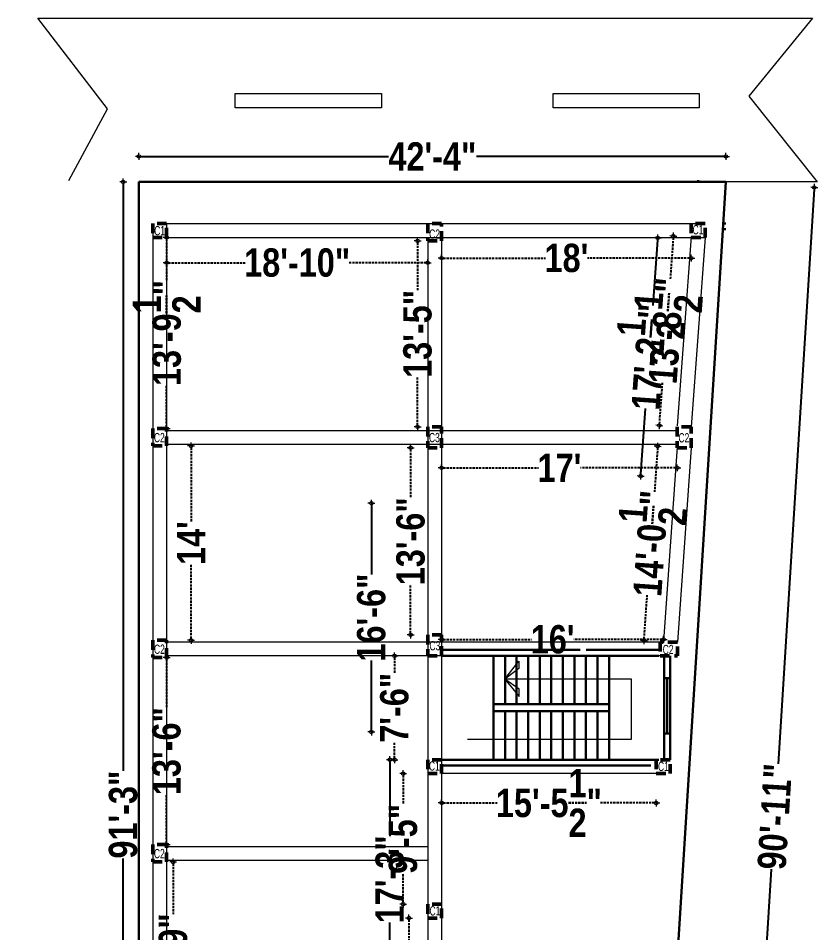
# Model space of a CAD drawing. Header units: inches. Extents: x 64086 to 138972, y -13497 to 16809.
# Drawn here: x 101803 to 102495, y -9241 to -8449 of the extents above; entities that cross this region are included whole.
import ezdxf

# ---------------------------------------------------------------- set-up
doc = ezdxf.new("R2010")
doc.units = ezdxf.units.IN
doc.header["$LTSCALE"] = 0.5
doc.header["$MEASUREMENT"] = 0
doc.header["$PDMODE"] = 2
doc.linetypes.add('DASHED', pattern=[0.75, 0.5, -0.25])
doc.linetypes.add('DASHED2', pattern=[0.375, 0.25, -0.125])
for name, color, linetype, lineweight in [('Boundary', 6, 'DASHED', 50), ('DIM', 5, 'Continuous', 13), ('Light fixture', 5, 'Continuous', 13), ('pile', 243, 'DASHED2', 20), ('plant', 70, 'Continuous', 5), ('railing', 30, 'Continuous', 15), ('Sheet', 7, 'Continuous', 30), ('WALL', 7, 'Continuous', 30)]:
    doc.layers.add(name, color=color, linetype=linetype, lineweight=lineweight)
doc.styles.get("Standard").update_dxf_attribs({"font": 'ARIALNB.TTF'})
doc.styles.add('STYLE1', font='ARIALN.TTF', dxfattribs={"width": 0.8})
doc.dimstyles.new('Column Dim', dxfattribs={"dimtxt": 9, "dimasz": 1.5, "dimexe": 13.25, "dimexo": 11, "dimgap": 1, "dimtad": 0, "dimdec": 1, "dimzin": 0, "dimdsep": 46, "dimlunit": 4, "dimtxsty": 'Standard', "dimblk": 'DIM', "dimcen": 0, "dimse1": 1, "dimse2": 1, "dimclrd": 5, "dimclre": 5, "dimclrt": 7, "dimadec": 0, "dimazin": 0, "dimtfac": 1, "dimtdec": 1, "dimtofl": 0, "dimtmove": 2, "dimatfit": 3, "dimldrblk": 'DIM', "dimfxl": 1, "dimtolj": 1, "dimtzin": 0, "dimarcsym": 0})

# ---------------------------------------------------------------- blocks, each defined once
blk = doc.blocks.new('DIM')
at = {"layer": 'DIM'}
for q in [(-2, 0), (0, 2), (0, -2), (2, 0)]:
    blk.add_line((0, 0), q, dxfattribs=at)
blk.add_circle((0, 0), 1, dxfattribs=at)
blk = doc.blocks.new('*D698')
at = {"layer": 'Defpoints', "color": 0, "lineweight": 30, "ltscale": 15, "transparency": 16777216}
for p in [(101414.07, -9092.87), (102163.81, -9316.07), (102131.5, -9522.07), (102163.81, -9522.07), (101414.07, -9533.87), (101477.5, -9533.87)]:
    blk.add_point(p, dxfattribs=at)
at = {"layer": 'pile', "color": 5, "lineweight": -2, "ltscale": 15, "transparency": 16777216}
for p, q in [((101477.5, -9094.37), (101477.5, -9275.52)), ((101477.5, -9532.37), (101477.5, -9351.22))]:
    blk.add_line(p, q, dxfattribs=at)
at = {"layer": 'plant', "color": 5, "lineweight": -2, "ltscale": 15, "transparency": 16777216}
for p, q in [((102131.5, -9317.57), (102131.5, -9381.81)), ((102131.5, -9520.57), (102131.5, -9456.34))]:
    blk.add_line(p, q, dxfattribs=at)
at = {"layer": 'pile', "color": 5, "lineweight": -2, "ltscale": 15, "transparency": 16777216, "xscale": 1.5, "yscale": 1.5, "zscale": 1.5}
for p, rotation in [((101477.5, -9092.87), 90), ((101477.5, -9533.87), 270)]:
    blk.add_blockref('DIM', p, dxfattribs=dict(at, rotation=rotation))
at = {"layer": 'plant', "color": 5, "lineweight": -2, "ltscale": 15, "transparency": 16777216, "xscale": 1.5, "yscale": 1.5, "zscale": 1.5}
for p, rotation in [((102131.5, -9316.07), 90), ((102131.5, -9522.07), 270)]:
    blk.add_blockref('DIM', p, dxfattribs=dict(at, rotation=rotation))
at = {"layer": 'pile', "color": 7, "lineweight": 30, "ltscale": 15, "transparency": 16777216, "insert": (101477.5, -9313.37), "char_height": 24.5, "attachment_point": 5, "rotation": 90}
blk.add_mtext('\\A1;36\'-9"', dxfattribs=at)
at = {"layer": 'plant', "color": 7, "lineweight": 30, "ltscale": 15, "transparency": 16777216, "insert": (102131.5, -9419.07), "char_height": 24.5, "attachment_point": 5, "rotation": 90}
blk.add_mtext('\\A1;17\'-2"', dxfattribs=at)
blk = doc.blocks.new('*D699')
at = {"layer": 'Defpoints', "color": 0, "lineweight": 30, "ltscale": 15, "transparency": 16777216}
for p in [(101563.99, -9007.43), (101611.76, -9007.43), (101611.76, -9041.93), (102125, -9091.07), (102163.81, -9091.07), (102163.81, -9298.07)]:
    blk.add_point(p, dxfattribs=at)
at = {"layer": 'pile', "color": 5, "lineweight": -2, "ltscale": 15, "transparency": 16777216}
for p, q in [((101565.49, -9041.93), (101576.6, -9041.93)), ((101610.26, -9041.93), (101599.14, -9041.93))]:
    blk.add_line(p, q, dxfattribs=at)
at = {"layer": 'plant', "color": 5, "lineweight": -2, "ltscale": 15, "transparency": 16777216}
for p, q in [((102125, -9092.57), (102125, -9157.31)), ((102125, -9296.57), (102125, -9231.84))]:
    blk.add_line(p, q, dxfattribs=at)
at = {"layer": 'pile', "color": 5, "lineweight": -2, "ltscale": 15, "transparency": 16777216, "xscale": 1.5, "yscale": 1.5, "zscale": 1.5, "rotation": 180}
blk.add_blockref('DIM', (101563.99, -9041.93), dxfattribs=at)
at = {"layer": 'pile', "color": 5, "lineweight": -2, "ltscale": 15, "transparency": 16777216, "xscale": 1.5, "yscale": 1.5, "zscale": 1.5}
blk.add_blockref('DIM', (101611.76, -9041.93), dxfattribs=at)
at = {"layer": 'plant', "color": 5, "lineweight": -2, "ltscale": 15, "transparency": 16777216, "xscale": 1.5, "yscale": 1.5, "zscale": 1.5}
for p, rotation in [((102125, -9091.07), 90), ((102125, -9298.07), 270)]:
    blk.add_blockref('DIM', p, dxfattribs=dict(at, rotation=rotation))
at = {"layer": 'pile', "color": 7, "lineweight": 30, "ltscale": 15, "transparency": 16777216, "insert": (101587.87, -9041.93), "char_height": 24.5, "attachment_point": 5}
blk.add_mtext("\\A1;4'", dxfattribs=at)
at = {"layer": 'plant', "color": 7, "lineweight": 30, "ltscale": 15, "transparency": 16777216, "insert": (102125, -9194.57), "char_height": 24.5, "attachment_point": 5, "rotation": 90}
blk.add_mtext('\\A1;17\'-3"', dxfattribs=at)
blk = doc.blocks.new('*D700')
at = {"layer": 'Defpoints', "color": 0, "lineweight": 30, "ltscale": 15, "transparency": 16777216}
for p in [(102109, -8869.07), (102163.81, -8869.07), (101407.07, -8997.87), (101407.07, -9003.5), (101463.99, -8997.87), (102163.81, -9067.07)]:
    blk.add_point(p, dxfattribs=at)
at = {"layer": 'pile', "color": 5, "lineweight": -2, "ltscale": 15, "transparency": 16777216}
blk.add_line((101462.49, -9003.5), (101408.57, -9003.5), dxfattribs=at)
at = {"layer": 'plant', "color": 5, "lineweight": -2, "ltscale": 15, "transparency": 16777216}
for p, q in [((102109, -8870.57), (102109, -8930.81)), ((102109, -9065.57), (102109, -9005.34))]:
    blk.add_line(p, q, dxfattribs=at)
at = {"layer": 'pile', "color": 5, "lineweight": -2, "ltscale": 15, "transparency": 16777216, "xscale": 1.5, "yscale": 1.5, "zscale": 1.5, "rotation": 180}
blk.add_blockref('DIM', (101407.07, -9003.5), dxfattribs=at)
at = {"layer": 'pile', "color": 5, "lineweight": -2, "ltscale": 15, "transparency": 16777216, "xscale": 1.5, "yscale": 1.5, "zscale": 1.5}
blk.add_blockref('DIM', (101463.99, -9003.5), dxfattribs=at)
at = {"layer": 'plant', "color": 5, "lineweight": -2, "ltscale": 15, "transparency": 16777216, "xscale": 1.5, "yscale": 1.5, "zscale": 1.5}
for p, rotation in [((102109, -8869.07), 90), ((102109, -9067.07), 270)]:
    blk.add_blockref('DIM', p, dxfattribs=dict(at, rotation=rotation))
at = {"layer": 'pile', "color": 7, "lineweight": 30, "ltscale": 15, "transparency": 16777216, "insert": (101435.53, -9055.75), "char_height": 24.5, "attachment_point": 5}
blk.add_mtext('\\A1;4\'-9"', dxfattribs=at)
at = {"layer": 'plant', "color": 7, "lineweight": 30, "ltscale": 15, "transparency": 16777216, "insert": (102109, -8968.07), "char_height": 24.5, "attachment_point": 5, "rotation": 90}
blk.add_mtext('\\A1;16\'-6"', dxfattribs=at)
blk = doc.blocks.new('*D703')
at = {"layer": 'Defpoints', "color": 0, "lineweight": 30, "ltscale": 15, "transparency": 16777216}
for p in [(102391.81, -8642.07), (102342.07, -8845.58), (102377.16, -8848.07), (101544.07, -8976), (101544.07, -8986.3), (101618.13, -8986.3)]:
    blk.add_point(p, dxfattribs=at)
at = {"layer": 'pile', "color": 5, "lineweight": -2, "ltscale": 15, "transparency": 16777216}
for p, q in [((101545.57, -8976), (101551.12, -8976)), ((101616.63, -8976), (101611.08, -8976))]:
    blk.add_line(p, q, dxfattribs=at)
at = {"layer": 'plant', "color": 5, "lineweight": -2, "ltscale": 15, "transparency": 16777216}
for p, q in [((102356.61, -8641.08), (102352.56, -8697.99)), ((102342.17, -8844.08), (102346.22, -8787.17))]:
    blk.add_line(p, q, dxfattribs=at)
at = {"layer": 'pile', "color": 5, "lineweight": -2, "ltscale": 15, "transparency": 16777216, "xscale": 1.5, "yscale": 1.5, "zscale": 1.5, "rotation": 180}
blk.add_blockref('DIM', (101544.07, -8976), dxfattribs=at)
at = {"layer": 'pile', "color": 5, "lineweight": -2, "ltscale": 15, "transparency": 16777216, "xscale": 1.5, "yscale": 1.5, "zscale": 1.5}
blk.add_blockref('DIM', (101618.13, -8976), dxfattribs=at)
at = {"layer": 'plant', "color": 5, "lineweight": -2, "ltscale": 15, "transparency": 16777216, "xscale": 1.5, "yscale": 1.5, "zscale": 1.5}
for p, rotation in [((102356.71, -8639.58), 85.93314187340874), ((102342.07, -8845.58), 265.9331418734088)]:
    blk.add_blockref('DIM', p, dxfattribs=dict(at, rotation=rotation))
at = {"layer": 'pile', "color": 7, "lineweight": 30, "ltscale": 15, "transparency": 16777216, "insert": (101581.1, -8976), "char_height": 24.5, "attachment_point": 5}
blk.add_mtext('\\A1;6\'-2"', dxfattribs=at)
at = {"layer": 'plant', "color": 7, "lineweight": 30, "ltscale": 15, "transparency": 16777216, "insert": (102349.39, -8742.58), "char_height": 24.5, "attachment_point": 5, "rotation": 85.93314}
blk.add_mtext('\\A1;17\'-2{\\H1x;\\S1/2;}"', dxfattribs=at)
blk = doc.blocks.new('*D710')
at = {"layer": 'Defpoints', "color": 0, "lineweight": 30, "ltscale": 15, "transparency": 16777216}
for p in [(102415.81, -8569), (101907.81, -8591.07), (102415.81, -8591.07)]:
    blk.add_point(p, dxfattribs=at)
at = {"layer": 'Sheet', "color": 5, "lineweight": -2, "ltscale": 15, "transparency": 16777216}
for p, q in [((101909.31, -8569), (102123.69, -8569)), ((102414.31, -8569), (102199.93, -8569))]:
    blk.add_line(p, q, dxfattribs=at)
at = {"layer": 'Sheet', "color": 5, "lineweight": -2, "ltscale": 15, "transparency": 16777216, "xscale": 1.5, "yscale": 1.5, "zscale": 1.5, "rotation": 180}
blk.add_blockref('DIM', (101907.81, -8569), dxfattribs=at)
at = {"layer": 'Sheet', "color": 5, "lineweight": -2, "ltscale": 15, "transparency": 16777216, "xscale": 1.5, "yscale": 1.5, "zscale": 1.5}
blk.add_blockref('DIM', (102415.81, -8569), dxfattribs=at)
at = {"layer": 'Sheet', "color": 7, "lineweight": 30, "ltscale": 15, "transparency": 16777216, "insert": (102161.81, -8569), "char_height": 24.5, "attachment_point": 5}
blk.add_mtext('\\A1;42\'-4"', dxfattribs=at)
blk = doc.blocks.new('*D711')
at = {"layer": 'Defpoints', "color": 0, "lineweight": 30, "ltscale": 15, "transparency": 16777216}
for p in [(102415.81, -8591.07), (102347.77, -9679.95), (102424.22, -9684.73)]:
    blk.add_point(p, dxfattribs=at)
at = {"layer": 'Sheet', "color": 5, "lineweight": -2, "ltscale": 15, "transparency": 16777216}
for p, q in [((102492.17, -8597.35), (102461.09, -9094.64)), ((102424.31, -9683.23), (102455.39, -9185.94))]:
    blk.add_line(p, q, dxfattribs=at)
at = {"layer": 'Sheet', "color": 5, "lineweight": -2, "ltscale": 15, "transparency": 16777216, "xscale": 1.5, "yscale": 1.5, "zscale": 1.5}
for p, rotation in [((102492.26, -8595.85), 86.42430191291139), ((102424.22, -9684.73), 266.4243019129113)]:
    blk.add_blockref('DIM', p, dxfattribs=dict(at, rotation=rotation))
at = {"layer": 'Sheet', "color": 7, "lineweight": 30, "ltscale": 15, "transparency": 16777216, "insert": (102458.24, -9140.29), "char_height": 24.5, "attachment_point": 5, "rotation": 86.4243}
blk.add_mtext('\\A1;90\'-11"', dxfattribs=at)
blk = doc.blocks.new('*D713')
at = {"layer": 'Defpoints', "color": 0, "lineweight": 30, "ltscale": 15, "transparency": 16777216}
for p in [(101894.26, -8591.07), (101907.81, -8591.07), (101907.81, -9686.07)]:
    blk.add_point(p, dxfattribs=at)
at = {"layer": 'Sheet', "color": 5, "lineweight": -2, "ltscale": 15, "transparency": 16777216}
for p, q in [((101894.26, -8592.57), (101894.26, -9100.64)), ((101894.26, -9684.57), (101894.26, -9176.51))]:
    blk.add_line(p, q, dxfattribs=at)
at = {"layer": 'Sheet', "color": 5, "lineweight": -2, "ltscale": 15, "transparency": 16777216, "xscale": 1.5, "yscale": 1.5, "zscale": 1.5}
for p, rotation in [((101894.26, -8591.07), 90), ((101894.26, -9686.07), 270)]:
    blk.add_blockref('DIM', p, dxfattribs=dict(at, rotation=rotation))
at = {"layer": 'Sheet', "color": 7, "lineweight": 30, "ltscale": 15, "transparency": 16777216, "insert": (101894.26, -9138.57), "char_height": 24.5, "attachment_point": 5, "rotation": 90}
blk.add_mtext('\\A1;91\'-3"', dxfattribs=at)
blk = doc.blocks.new('*D723')
at = {"layer": 'Defpoints', "color": 0, "lineweight": 30, "ltscale": 15, "transparency": 16777216}
for p in [(101931.81, -8650), (102157.81, -8650), (102157.81, -8661)]:
    blk.add_point(p, dxfattribs=at)
at = {"layer": 'pile', "color": 5, "lineweight": -2, "ltscale": 15, "transparency": 16777216}
for p, q in [((101933.31, -8661), (101999.74, -8661)), ((102156.31, -8661), (102089.88, -8661))]:
    blk.add_line(p, q, dxfattribs=at)
at = {"layer": 'pile', "color": 5, "lineweight": -2, "ltscale": 15, "transparency": 16777216, "xscale": 1.5, "yscale": 1.5, "zscale": 1.5, "rotation": 180}
blk.add_blockref('DIM', (101931.81, -8661), dxfattribs=at)
at = {"layer": 'pile', "color": 5, "lineweight": -2, "ltscale": 15, "transparency": 16777216, "xscale": 1.5, "yscale": 1.5, "zscale": 1.5}
blk.add_blockref('DIM', (102157.81, -8661), dxfattribs=at)
at = {"layer": 'pile', "color": 7, "lineweight": 30, "ltscale": 15, "transparency": 16777216, "insert": (102044.81, -8661), "char_height": 24.5, "attachment_point": 5}
blk.add_mtext('\\A1;18\'-10"', dxfattribs=at)
blk = doc.blocks.new('*D732')
at = {"layer": 'Defpoints', "color": 0, "lineweight": 30, "ltscale": 15, "transparency": 16777216}
for p in [(102169.81, -8639.07), (102385.81, -8639.07), (102169.81, -8657)]:
    blk.add_point(p, dxfattribs=at)
at = {"layer": 'pile', "color": 5, "lineweight": -2, "ltscale": 15, "transparency": 16777216}
for p, q in [((102171.31, -8657), (102259.59, -8657)), ((102384.31, -8657), (102296.03, -8657))]:
    blk.add_line(p, q, dxfattribs=at)
at = {"layer": 'pile', "color": 5, "lineweight": -2, "ltscale": 15, "transparency": 16777216, "xscale": 1.5, "yscale": 1.5, "zscale": 1.5, "rotation": 180}
blk.add_blockref('DIM', (102169.81, -8657), dxfattribs=at)
at = {"layer": 'pile', "color": 5, "lineweight": -2, "ltscale": 15, "transparency": 16777216, "xscale": 1.5, "yscale": 1.5, "zscale": 1.5}
blk.add_blockref('DIM', (102385.81, -8657), dxfattribs=at)
at = {"layer": 'pile', "color": 7, "lineweight": 30, "ltscale": 15, "transparency": 16777216, "insert": (102277.81, -8657), "char_height": 24.5, "attachment_point": 5}
blk.add_mtext("\\A1;18'", dxfattribs=at)
blk = doc.blocks.new('*D733')
at = {"layer": 'Defpoints', "color": 0, "lineweight": 30, "ltscale": 15, "transparency": 16777216}
for p in [(102169.81, -8818.07), (102373.74, -8818.07), (102169.81, -8838.5)]:
    blk.add_point(p, dxfattribs=at)
at = {"layer": 'pile', "color": 5, "lineweight": -2, "ltscale": 15, "transparency": 16777216}
for p, q in [((102171.31, -8838.5), (102253.55, -8838.5)), ((102372.24, -8838.5), (102289.99, -8838.5))]:
    blk.add_line(p, q, dxfattribs=at)
at = {"layer": 'pile', "color": 5, "lineweight": -2, "ltscale": 15, "transparency": 16777216, "xscale": 1.5, "yscale": 1.5, "zscale": 1.5, "rotation": 180}
blk.add_blockref('DIM', (102169.81, -8838.5), dxfattribs=at)
at = {"layer": 'pile', "color": 5, "lineweight": -2, "ltscale": 15, "transparency": 16777216, "xscale": 1.5, "yscale": 1.5, "zscale": 1.5}
blk.add_blockref('DIM', (102373.74, -8838.5), dxfattribs=at)
at = {"layer": 'pile', "color": 7, "lineweight": 30, "ltscale": 15, "transparency": 16777216, "insert": (102271.77, -8838.5), "char_height": 24.5, "attachment_point": 5}
blk.add_mtext("\\A1;17'", dxfattribs=at)
blk = doc.blocks.new('*D734')
at = {"layer": 'Defpoints', "color": 0, "lineweight": 30, "ltscale": 15, "transparency": 16777216}
for p in [(102169.81, -8987), (102169.81, -8988.44), (102361.89, -8988.44)]:
    blk.add_point(p, dxfattribs=at)
at = {"layer": 'pile', "color": 5, "lineweight": -2, "ltscale": 15, "transparency": 16777216}
for p, q in [((102171.31, -8987), (102247.63, -8987)), ((102360.39, -8987), (102284.07, -8987))]:
    blk.add_line(p, q, dxfattribs=at)
at = {"layer": 'pile', "color": 5, "lineweight": -2, "ltscale": 15, "transparency": 16777216, "xscale": 1.5, "yscale": 1.5, "zscale": 1.5, "rotation": 180}
blk.add_blockref('DIM', (102169.81, -8987), dxfattribs=at)
at = {"layer": 'pile', "color": 5, "lineweight": -2, "ltscale": 15, "transparency": 16777216, "xscale": 1.5, "yscale": 1.5, "zscale": 1.5}
blk.add_blockref('DIM', (102361.89, -8987), dxfattribs=at)
at = {"layer": 'pile', "color": 7, "lineweight": 30, "ltscale": 15, "transparency": 16777216, "insert": (102265.85, -8987), "char_height": 24.5, "attachment_point": 5}
blk.add_mtext("\\A1;16'", dxfattribs=at)
blk = doc.blocks.new('*D735')
at = {"layer": 'Defpoints', "color": 0, "lineweight": 30, "ltscale": 15, "transparency": 16777216}
for p in [(102169.81, -9103.07), (102355.5, -9103.07), (102355.5, -9128.5)]:
    blk.add_point(p, dxfattribs=at)
at = {"layer": 'pile', "color": 5, "lineweight": -2, "ltscale": 15, "transparency": 16777216}
for p, q in [((102171.31, -9128.5), (102217.95, -9128.5)), ((102354, -9128.5), (102307.35, -9128.5))]:
    blk.add_line(p, q, dxfattribs=at)
at = {"layer": 'pile', "color": 5, "lineweight": -2, "ltscale": 15, "transparency": 16777216, "xscale": 1.5, "yscale": 1.5, "zscale": 1.5, "rotation": 180}
blk.add_blockref('DIM', (102169.81, -9128.5), dxfattribs=at)
at = {"layer": 'pile', "color": 5, "lineweight": -2, "ltscale": 15, "transparency": 16777216, "xscale": 1.5, "yscale": 1.5, "zscale": 1.5}
blk.add_blockref('DIM', (102355.5, -9128.5), dxfattribs=at)
at = {"layer": 'pile', "color": 7, "lineweight": 30, "ltscale": 15, "transparency": 16777216, "insert": (102262.65, -9128.5), "char_height": 24.5, "attachment_point": 5}
blk.add_mtext('\\A1;15\'-5{\\H1x;\\S1/2;}"', dxfattribs=at)
blk = doc.blocks.new('*D736')
at = {"layer": 'Defpoints', "color": 0, "lineweight": 30, "ltscale": 15, "transparency": 16777216}
for p in [(101919.81, -8639.07), (101919.81, -8804.57), (101931.81, -8804.57)]:
    blk.add_point(p, dxfattribs=at)
at = {"layer": 'pile', "color": 5, "lineweight": -2, "ltscale": 15, "transparency": 16777216}
for p, q in [((101931.81, -8640.57), (101931.81, -8677.12)), ((101931.81, -8803.07), (101931.81, -8766.53))]:
    blk.add_line(p, q, dxfattribs=at)
at = {"layer": 'pile', "color": 5, "lineweight": -2, "ltscale": 15, "transparency": 16777216, "xscale": 1.5, "yscale": 1.5, "zscale": 1.5}
for p, rotation in [((101931.81, -8639.07), 90), ((101931.81, -8804.57), 270)]:
    blk.add_blockref('DIM', p, dxfattribs=dict(at, rotation=rotation))
at = {"layer": 'pile', "color": 7, "lineweight": 30, "ltscale": 15, "transparency": 16777216, "insert": (101931.81, -8721.82), "char_height": 24.5, "attachment_point": 5, "rotation": 90}
blk.add_mtext('\\A1;13\'-9{\\H1x;\\S1/2;}"', dxfattribs=at)
blk = doc.blocks.new('*D737')
at = {"layer": 'Defpoints', "color": 0, "lineweight": 30, "ltscale": 15, "transparency": 16777216}
for p in [(101919.81, -8819.57), (101919.81, -8987.72), (101953, -8987.72)]:
    blk.add_point(p, dxfattribs=at)
at = {"layer": 'pile', "color": 5, "lineweight": -2, "ltscale": 15, "transparency": 16777216}
for p, q in [((101953, -8821.07), (101953, -8885.43)), ((101953, -8986.22), (101953, -8921.87))]:
    blk.add_line(p, q, dxfattribs=at)
at = {"layer": 'pile', "color": 5, "lineweight": -2, "ltscale": 15, "transparency": 16777216, "xscale": 1.5, "yscale": 1.5, "zscale": 1.5}
for p, rotation in [((101953, -8819.57), 90), ((101953, -8987.72), 270)]:
    blk.add_blockref('DIM', p, dxfattribs=dict(at, rotation=rotation))
at = {"layer": 'pile', "color": 7, "lineweight": 30, "ltscale": 15, "transparency": 16777216, "insert": (101953, -8903.65), "char_height": 24.5, "attachment_point": 5, "rotation": 90}
blk.add_mtext("\\A1;14'", dxfattribs=at)
blk = doc.blocks.new('*D738')
at = {"layer": 'Defpoints', "color": 0, "lineweight": 30, "ltscale": 15, "transparency": 16777216}
for p in [(101931.78, -9002.72), (101931.78, -9164.57), (101931.81, -9164.57)]:
    blk.add_point(p, dxfattribs=at)
at = {"layer": 'pile', "color": 5, "lineweight": -2, "ltscale": 15, "transparency": 16777216}
for p, q in [((101931.81, -9004.22), (101931.81, -9046.38)), ((101931.81, -9163.07), (101931.81, -9120.91))]:
    blk.add_line(p, q, dxfattribs=at)
at = {"layer": 'pile', "color": 5, "lineweight": -2, "ltscale": 15, "transparency": 16777216, "xscale": 1.5, "yscale": 1.5, "zscale": 1.5}
for p, rotation in [((101931.81, -9002.72), 90), ((101931.81, -9164.57), 270)]:
    blk.add_blockref('DIM', p, dxfattribs=dict(at, rotation=rotation))
at = {"layer": 'pile', "color": 7, "lineweight": 30, "ltscale": 15, "transparency": 16777216, "insert": (101931.81, -9083.65), "char_height": 24.5, "attachment_point": 5, "rotation": 90}
blk.add_mtext('\\A1;13\'-6"', dxfattribs=at)
blk = doc.blocks.new('*D739')
at = {"layer": 'Defpoints', "color": 0, "lineweight": 30, "ltscale": 15, "transparency": 16777216}
for p in [(101931.81, -9179.57), (101931.81, -9344.57), (101937.5, -9344.57)]:
    blk.add_point(p, dxfattribs=at)
at = {"layer": 'pile', "color": 5, "lineweight": -2, "ltscale": 15, "transparency": 16777216}
for p, q in [((101937.5, -9181.07), (101937.5, -9224.81)), ((101937.5, -9343.07), (101937.5, -9299.34))]:
    blk.add_line(p, q, dxfattribs=at)
at = {"layer": 'pile', "color": 5, "lineweight": -2, "ltscale": 15, "transparency": 16777216, "xscale": 1.5, "yscale": 1.5, "zscale": 1.5}
for p, rotation in [((101937.5, -9179.57), 90), ((101937.5, -9344.57), 270)]:
    blk.add_blockref('DIM', p, dxfattribs=dict(at, rotation=rotation))
at = {"layer": 'pile', "color": 7, "lineweight": 30, "ltscale": 15, "transparency": 16777216, "insert": (101937.5, -9262.07), "char_height": 24.5, "attachment_point": 5, "rotation": 90}
blk.add_mtext('\\A1;13\'-9"', dxfattribs=at)
blk = doc.blocks.new('*D741')
at = {"layer": 'Defpoints', "color": 0, "lineweight": 30, "ltscale": 15, "transparency": 16777216}
for p in [(102157.81, -8642.07), (102149, -8803.07), (102157.81, -8803.07)]:
    blk.add_point(p, dxfattribs=at)
at = {"layer": 'pile', "color": 5, "lineweight": -2, "ltscale": 15, "transparency": 16777216}
for p, q in [((102149, -8643.57), (102149, -8685.31)), ((102149, -8801.57), (102149, -8759.84))]:
    blk.add_line(p, q, dxfattribs=at)
at = {"layer": 'pile', "color": 5, "lineweight": -2, "ltscale": 15, "transparency": 16777216, "xscale": 1.5, "yscale": 1.5, "zscale": 1.5}
for p, rotation in [((102149, -8642.07), 90), ((102149, -8803.07), 270)]:
    blk.add_blockref('DIM', p, dxfattribs=dict(at, rotation=rotation))
at = {"layer": 'pile', "color": 7, "lineweight": 30, "ltscale": 15, "transparency": 16777216, "insert": (102149, -8722.57), "char_height": 24.5, "attachment_point": 5, "rotation": 90}
blk.add_mtext('\\A1;13\'-5"', dxfattribs=at)
blk = doc.blocks.new('*D742')
at = {"layer": 'Defpoints', "color": 0, "lineweight": 30, "ltscale": 15, "transparency": 16777216}
for p in [(102157.81, -8821.07), (102143, -8983.07), (102157.81, -8983.07)]:
    blk.add_point(p, dxfattribs=at)
at = {"layer": 'pile', "color": 5, "lineweight": -2, "ltscale": 15, "transparency": 16777216}
for p, q in [((102143, -8822.57), (102143, -8864.81)), ((102143, -8981.57), (102143, -8939.34))]:
    blk.add_line(p, q, dxfattribs=at)
at = {"layer": 'pile', "color": 5, "lineweight": -2, "ltscale": 15, "transparency": 16777216, "xscale": 1.5, "yscale": 1.5, "zscale": 1.5}
for p, rotation in [((102143, -8821.07), 90), ((102143, -8983.07), 270)]:
    blk.add_blockref('DIM', p, dxfattribs=dict(at, rotation=rotation))
at = {"layer": 'pile', "color": 7, "lineweight": 30, "ltscale": 15, "transparency": 16777216, "insert": (102143, -8902.07), "char_height": 24.5, "attachment_point": 5, "rotation": 90}
blk.add_mtext('\\A1;13\'-6"', dxfattribs=at)
blk = doc.blocks.new('*D743')
at = {"layer": 'Defpoints', "color": 0, "lineweight": 30, "ltscale": 15, "transparency": 16777216}
for p in [(102157.81, -9001.22), (102129, -9091.07), (102157.81, -9091.07)]:
    blk.add_point(p, dxfattribs=at)
at = {"layer": 'pile', "color": 5, "lineweight": -2, "ltscale": 15, "transparency": 16777216}
for p, q in [((102129, -9002.72), (102129, -9016.17)), ((102129, -9089.57), (102129, -9076.13))]:
    blk.add_line(p, q, dxfattribs=at)
at = {"layer": 'pile', "color": 5, "lineweight": -2, "ltscale": 15, "transparency": 16777216, "xscale": 1.5, "yscale": 1.5, "zscale": 1.5}
for p, rotation in [((102129, -9001.22), 90), ((102129, -9091.07), 270)]:
    blk.add_blockref('DIM', p, dxfattribs=dict(at, rotation=rotation))
at = {"layer": 'pile', "color": 7, "lineweight": 30, "ltscale": 15, "transparency": 16777216, "insert": (102129, -9046.15), "char_height": 24.5, "attachment_point": 5, "rotation": 90}
blk.add_mtext('\\A1;7\'-6"', dxfattribs=at)
blk = doc.blocks.new('*D744')
at = {"layer": 'Defpoints', "color": 0, "lineweight": 30, "ltscale": 15, "transparency": 16777216}
for p in [(102157.81, -9103.07), (102136.5, -9216.08), (102157.81, -9216.08)]:
    blk.add_point(p, dxfattribs=at)
at = {"layer": 'pile', "color": 5, "lineweight": -2, "ltscale": 15, "transparency": 16777216}
for p, q in [((102136.5, -9104.57), (102136.5, -9129.45)), ((102136.5, -9214.58), (102136.5, -9189.71))]:
    blk.add_line(p, q, dxfattribs=at)
at = {"layer": 'pile', "color": 5, "lineweight": -2, "ltscale": 15, "transparency": 16777216, "xscale": 1.5, "yscale": 1.5, "zscale": 1.5}
for p, rotation in [((102136.5, -9103.07), 90), ((102136.5, -9216.08), 270)]:
    blk.add_blockref('DIM', p, dxfattribs=dict(at, rotation=rotation))
at = {"layer": 'pile', "color": 7, "lineweight": 30, "ltscale": 15, "transparency": 16777216, "insert": (102136.5, -9159.58), "char_height": 24.5, "attachment_point": 5, "rotation": 90}
blk.add_mtext('\\A1;9\'-5"', dxfattribs=at)
blk = doc.blocks.new('*D745')
at = {"layer": 'Defpoints', "color": 0, "lineweight": 30, "ltscale": 15, "transparency": 16777216}
for p in [(102157.81, -9228.08), (102141.5, -9344.57), (102157.81, -9344.57)]:
    blk.add_point(p, dxfattribs=at)
at = {"layer": 'pile', "color": 5, "lineweight": -2, "ltscale": 15, "transparency": 16777216}
for p, q in [((102141.5, -9229.58), (102141.5, -9248.76)), ((102141.5, -9343.07), (102141.5, -9323.89))]:
    blk.add_line(p, q, dxfattribs=at)
at = {"layer": 'pile', "color": 5, "lineweight": -2, "ltscale": 15, "transparency": 16777216, "xscale": 1.5, "yscale": 1.5, "zscale": 1.5}
for p, rotation in [((102141.5, -9228.08), 90), ((102141.5, -9344.57), 270)]:
    blk.add_blockref('DIM', p, dxfattribs=dict(at, rotation=rotation))
at = {"layer": 'pile', "color": 7, "lineweight": 30, "ltscale": 15, "transparency": 16777216, "insert": (102141.5, -9286.33), "char_height": 24.5, "attachment_point": 5, "rotation": 90}
blk.add_mtext('\\A1;9\'-8{\\H1x;\\S1/2;}"', dxfattribs=at)
blk = doc.blocks.new('*D747')
at = {"layer": 'Defpoints', "color": 0, "lineweight": 30, "ltscale": 15, "transparency": 16777216}
for p in [(102385.81, -8639.07), (102358.25, -8801.93), (102373.74, -8803.07)]:
    blk.add_point(p, dxfattribs=at)
at = {"layer": 'pile', "color": 5, "lineweight": -2, "ltscale": 15, "transparency": 16777216}
for p, q in [((102370.21, -8639.43), (102367.57, -8675.35)), ((102358.36, -8800.44), (102361, -8764.52))]:
    blk.add_line(p, q, dxfattribs=at)
at = {"layer": 'pile', "color": 5, "lineweight": -2, "ltscale": 15, "transparency": 16777216, "xscale": 1.5, "yscale": 1.5, "zscale": 1.5}
for p, rotation in [((102370.32, -8637.93), 85.78988323542822), ((102358.25, -8801.93), 265.7898832354282)]:
    blk.add_blockref('DIM', p, dxfattribs=dict(at, rotation=rotation))
at = {"layer": 'pile', "color": 7, "lineweight": 30, "ltscale": 15, "transparency": 16777216, "insert": (102364.28, -8719.93), "char_height": 24.5, "attachment_point": 5, "rotation": 85.78988}
blk.add_mtext('\\A1;13\'-8{\\H1x;\\S1/2;}"', dxfattribs=at)
blk = doc.blocks.new('*D748')
at = {"layer": 'Defpoints', "color": 0, "lineweight": 30, "ltscale": 15, "transparency": 16777216}
for p in [(102373.74, -8821.07), (102344.93, -8988.04), (102361.89, -8989.23)]:
    blk.add_point(p, dxfattribs=at)
at = {"layer": 'pile', "color": 5, "lineweight": -2, "ltscale": 15, "transparency": 16777216}
for p, q in [((102356.67, -8821.38), (102353.99, -8859.37)), ((102345.03, -8986.54), (102347.71, -8948.55))]:
    blk.add_line(p, q, dxfattribs=at)
at = {"layer": 'pile', "color": 5, "lineweight": -2, "ltscale": 15, "transparency": 16777216, "xscale": 1.5, "yscale": 1.5, "zscale": 1.5}
for p, rotation in [((102356.78, -8819.88), 85.96903188860772), ((102344.93, -8988.04), 265.9690318886078)]:
    blk.add_blockref('DIM', p, dxfattribs=dict(at, rotation=rotation))
at = {"layer": 'pile', "color": 7, "lineweight": 30, "ltscale": 15, "transparency": 16777216, "insert": (102350.85, -8903.96), "char_height": 24.5, "attachment_point": 5, "rotation": 85.96903}
blk.add_mtext('\\A1;14\'-0{\\H1x;\\S1/2;}"', dxfattribs=at)

msp = doc.modelspace()

# ---------------------------------------------------------------- linework, layer by layer
at = {"layer": 'Boundary', "color": 1, "ltscale": 33}
for points in [[(101919.81, -8639.07), (101931.81, -8639.07), (101931.81, -8627.07), (101919.81, -8627.07)], [(102157.81, -8642.07), (102169.81, -8642.07), (102169.81, -8627.07), (102157.81, -8627.07)], [(102385.81, -8639.07), (102397.81, -8639.07), (102397.81, -8627.07), (102385.81, -8627.07)], [(101919.81, -8819.57), (101931.81, -8819.57), (101931.81, -8804.57), (101919.81, -8804.57)], [(102157.81, -8821.07), (102169.81, -8821.07), (102169.81, -8803.07), (102157.81, -8803.07)], [(102373.74, -8821.07), (102385.74, -8821.07), (102385.74, -8803.07), (102373.74, -8803.07)], [(101919.78, -9002.72), (101931.78, -9002.72), (101931.84, -8987.72), (101919.84, -8987.72)], [(102157.81, -9001.07), (102169.81, -9001.07), (102169.81, -8983.07), (102157.81, -8983.07)], [(102373.83, -9001.28), (102373.86, -8989.28), (102358.86, -8989.22), (102358.83, -9001.22)], [(102157.81, -9103.07), (102169.81, -9103.07), (102169.81, -9091.07), (102157.81, -9091.07)], [(102355.5, -9103.07), (102367.5, -9103.07), (102367.5, -9091.07), (102355.5, -9091.07)], [(101919.81, -9179.57), (101931.81, -9179.57), (101931.78, -9164.57), (101919.78, -9164.57)], [(102157.81, -9228.08), (102169.81, -9228.08), (102169.81, -9216.08), (102157.81, -9216.08)]]:
    msp.add_lwpolyline(points, close=True, dxfattribs=at)
at = {"layer": 'Light fixture', "lineweight": 30, "ltscale": 15}
msp.add_line((102365, -9020.57), (102365, -9068.49), dxfattribs=at)
msp.add_lwpolyline([(102362.5, -9020.57), (102367.5, -9020.57), (102367.5, -9068.49), (102362.5, -9068.49)], close=True, dxfattribs=at)
at = {"layer": 'plant'}
for p, q in [((101820.26, -8449.47), (102490.76, -8449.47)), ((101880.76, -8527.97), (101820.26, -8449.47)), ((102490.76, -8449.47), (102435.76, -8516.97)), ((102435.76, -8516.97), (102494.76, -8591.07)), ((101847.26, -8589.97), (101880.76, -8527.97)), ((102494.76, -8591.07), (102415.81, -8591.07)), ((101919.81, -8627.07), (101919.81, -9537.07)), ((101931.81, -8627.07), (101931.81, -9537.07)), ((101931.81, -8627.07), (102397.81, -8627.07)), ((101931.81, -8639.07), (102397.81, -8639.07)), ((102385.84, -8638.19), (102373.77, -8802.19)), ((102397.81, -8639.07), (102385.74, -8803.07)), ((102157.81, -8642.07), (102157.81, -9216.08)), ((102169.81, -8642.07), (102169.81, -9216.08)), ((101931.81, -8806.07), (102373.74, -8806.07)), ((101931.81, -8818.07), (102373.74, -8818.07)), ((102373.77, -8820.23), (102361.89, -8988.44)), ((102385.74, -8821.07), (102373.86, -8989.28)), ((102358.83, -8989.22), (101931.81, -8989.22)), ((102358.83, -8989.22), (102169.81, -8989.22)), ((102358.83, -9001.22), (101931.81, -9001.22)), ((102355.5, -9091.07), (102169.81, -9091.07)), ((102157.81, -9096.07), (102157.81, -9537.07)), ((102169.81, -9096.07), (102169.81, -9537.07)), ((102355.5, -9103.07), (102169.81, -9103.07)), ((101931.79, -9166.07), (102157.81, -9166.07)), ((101931.79, -9178.07), (102157.81, -9178.07))]:
    msp.add_line(p, q, dxfattribs=at)
for points in [[(101991.26, -8514.47), (102117.76, -8514.47), (102117.76, -8526.97), (101991.26, -8526.97)], [(102266.26, -8514.47), (102392.76, -8514.47), (102392.76, -8526.97), (102266.26, -8526.97)]]:
    msp.add_lwpolyline(points, close=True, dxfattribs=at)
at = {"layer": 'railing'}
msp.add_lwpolyline([(102192.06, -9073.43), (102334.06, -9073.43), (102334.06, -9021.43), (102224.56, -9021.43), (102236.91, -9036.38), (102236.91, -9030.11), (102224.56, -9021.43), (102236.74, -9005.78), (102236.74, -9012.28), (102224.56, -9021.43)], dxfattribs=at)
at = {"layer": 'WALL', "lineweight": 30, "ltscale": 15}
for p, q in [((101907.81, -8591.07), (101907.81, -9686.07)), ((101907.81, -8591.07), (102415.81, -8591.07)), ((101907.81, -8591.07), (101907.81, -9686.07)), ((102347.77, -9679.95), (102415.81, -8591.07)), ((102347.77, -9679.95), (102415.81, -8591.07)), ((102391.76, -8591.07), (102391.86, -8589.58)), ((102394.77, -8591.07), (102394.84, -8590)), ((102399.78, -8591.07), (102399.83, -8590.31)), ((102413.25, -8632.07), (102415.81, -8632.07)), ((102413.56, -8627.07), (102415.81, -8627.07)), ((102413.56, -8627.07), (102415.81, -8627.07)), ((102169.81, -8996.07), (102289.81, -8996.07)), ((102219.73, -8996.07), (102222.81, -8996.07)), ((102276.89, -8996.07), (102289.81, -8996.07)), ((102294.81, -8996.07), (102358.84, -8996.07)), ((102169.81, -9001.07), (102357.71, -9001.07)), ((102214.73, -9091.07), (102214.73, -9001.07)), ((102224.73, -9043.07), (102224.73, -9001.07)), ((102234.73, -9043.07), (102234.73, -9001.07)), ((102244.73, -9043.07), (102244.73, -9001.07)), ((102254.73, -9043.07), (102254.73, -9001.07)), ((102264.73, -9043.07), (102264.73, -9001.07)), ((102274.73, -9043.07), (102274.73, -9001.07)), ((102284.73, -9043.07), (102284.73, -9001.07)), ((102294.73, -9043.07), (102294.73, -9001.07)), ((102304.73, -9043.07), (102304.73, -9001.07)), ((102314.73, -9091.07), (102314.73, -9001.07)), ((102362.5, -9091.06), (102362.5, -9001.06)), ((102367.5, -9091.06), (102367.5, -9001.06)), ((102284.81, -9021.43), (102284.81, -9043.07)), ((102214.73, -9043.07), (102314.73, -9043.07)), ((102214.73, -9049.07), (102314.73, -9049.07)), ((102224.73, -9091.07), (102224.73, -9049.07)), ((102234.73, -9091.07), (102234.73, -9049.07)), ((102244.73, -9091.07), (102244.73, -9049.07)), ((102254.73, -9091.07), (102254.73, -9049.07)), ((102264.73, -9091.07), (102264.73, -9049.07)), ((102274.73, -9091.07), (102274.73, -9049.07)), ((102284.73, -9091.07), (102284.73, -9049.07)), ((102284.81, -9049.07), (102284.81, -9082.76)), ((102294.73, -9091.07), (102294.73, -9049.07)), ((102304.73, -9091.07), (102304.73, -9049.07)), ((102164.81, -9091.07), (102357.71, -9091.07)), ((102169.79, -9096.07), (102350.71, -9096.07))]:
    msp.add_line(p, q, dxfattribs=at)

# ---------------------------------------------------------------- texts
at = {"layer": 'plant', "char_height": 8, "width": 62.6443, "attachment_point": 8, "style": 'STYLE1'}
for s, insert in [('C1', (101925.8, -8637.34)), ('C2', (102163.73, -8640.33)), ('C1', (102391.66, -8636.59)), ('C2', (101925.52, -8816.42)), ('C3', (102163.52, -8816.42)), ('C2', (102379.45, -8816.61)), ('C3', (102163.94, -8996.55)), ('C2', (101925.58, -8999.57)), ('C2', (102365.81, -8999.85)), ('C1', (102163.49, -9100.58)), ('C1', (102361.73, -9100.98)), ('C2', (101925.52, -9176.42)), ('C1', (102164.04, -9225.98))]:
    msp.add_mtext(s, dxfattribs=dict(at, insert=insert))

# ---------------------------------------------------------------- dimensions: what is measured, and where the dimension line sits
at = {"layer": 'pile', "lineweight": 30, "ltscale": 15}
for base, p1, p2, picture, middle in [((101544.07, -8976), (101618.13, -8986.3), (101544.07, -8986.3), '*D703', (101581.1, -8976)), ((102169.81, -8657), (102385.81, -8639.07), (102169.81, -8639.07), '*D732', (102277.81, -8657)), ((102157.81, -8661), (101931.81, -8650), (102157.81, -8650), '*D723', (102044.81, -8661)), ((102169.81, -8838.5), (102373.74, -8818.07), (102169.81, -8818.07), '*D733', (102271.77, -8838.5)), ((101407.07, -9003.5), (101463.99, -8997.87), (101407.07, -8997.87), '*D700', (101435.53, -9055.75)), ((102169.81, -8987), (102361.89, -8988.44), (102169.81, -8988.44), '*D734', (102265.85, -8987)), ((101611.76, -9041.93), (101563.99, -9007.43), (101611.76, -9007.43), '*D699', (101587.87, -9041.93)), ((102355.5, -9128.5), (102169.81, -9103.07), (102355.5, -9103.07), '*D735', (102262.65, -9128.5))]:
    dim = msp.add_linear_dim(base=base, p1=p1, p2=p2, dimstyle='Column Dim', override={"dimtxt": 24.5, "dimfxl": 4}, dxfattribs=at)
    dim.commit()
    dim.dimension.update_dxf_attribs({"geometry": picture, "text_midpoint": middle})
for base, p1, p2, picture, middle in [((101931.81, -8804.57), (101919.81, -8639.07), (101919.81, -8804.57), '*D736', (101931.81, -8721.82)), ((102149, -8803.07), (102157.81, -8642.07), (102157.81, -8803.07), '*D741', (102149, -8722.57)), ((101953, -8987.7205), (101919.8088, -8819.5741), (101919.8088, -8987.7205), '*D737', (101953, -8903.6473)), ((102143, -8983.07), (102157.81, -8821.07), (102157.81, -8983.07), '*D742', (102143, -8902.07)), ((101931.8088, -9164.5737), (101931.7783, -9002.7238), (101931.7761, -9164.5737), '*D738', (101931.8088, -9083.6488)), ((102129, -9091.0741), (102157.8088, -9001.2222), (102157.8088, -9091.0741), '*D743', (102129, -9046.1481)), ((101477.5, -9533.87), (101414.07, -9092.87), (101414.07, -9533.87), '*D698', (101477.5, -9313.37)), ((102136.5, -9216.08), (102157.81, -9103.07), (102157.81, -9216.08), '*D744', (102136.5, -9159.58)), ((101937.5, -9344.57), (101931.81, -9179.57), (101931.81, -9344.57), '*D739', (101937.5, -9262.07)), ((102141.5, -9344.57), (102157.81, -9228.08), (102157.81, -9344.57), '*D745', (102141.5, -9286.33))]:
    dim = msp.add_linear_dim(base=base, p1=p1, p2=p2, angle=90, dimstyle='Column Dim', override={"dimtxt": 24.5, "dimfxl": 4}, dxfattribs=at)
    dim.commit()
    dim.dimension.update_dxf_attribs({"geometry": picture, "text_midpoint": middle})
for p1, p2, distance, picture, middle in [((102385.81, -8639.07), (102373.74, -8803.07), -15.53, '*D747', (102364.28, -8719.93)), ((102373.74, -8821.07), (102361.89, -8989.23), -17, '*D748', (102350.85, -8903.96))]:
    dim = msp.add_aligned_dim(p1=p1, p2=p2, distance=distance, dimstyle='Column Dim', override={"dimtxt": 24.5, "dimfxl": 4}, dxfattribs=at)
    dim.commit()
    dim.dimension.update_dxf_attribs({"geometry": picture, "text_midpoint": middle})
at = {"layer": 'Sheet', "lineweight": 30, "ltscale": 15}
dim = msp.add_linear_dim(base=(102415.81, -8569), p1=(101907.81, -8591.07), p2=(102415.81, -8591.07), dimstyle='Column Dim', override={"dimtxt": 24.5, "dimfxl": 4}, dxfattribs=at)
dim.commit()
dim.dimension.update_dxf_attribs({"geometry": '*D710', "text_midpoint": (102161.81, -8569)})
for p1, p2, distance, picture, middle in [((101907.81, -9686.07), (101907.81, -8591.07), 13.54, '*D713', (101894.26, -9138.57)), ((102415.81, -8591.07), (102347.77, -9679.95), 76.6, '*D711', (102458.24, -9140.29))]:
    dim = msp.add_aligned_dim(p1=p1, p2=p2, distance=distance, dimstyle='Column Dim', override={"dimtxt": 24.5, "dimfxl": 4}, dxfattribs=at)
    dim.commit()
    dim.dimension.update_dxf_attribs({"geometry": picture, "text_midpoint": middle})

doc.saveas('drawing.dxf')
